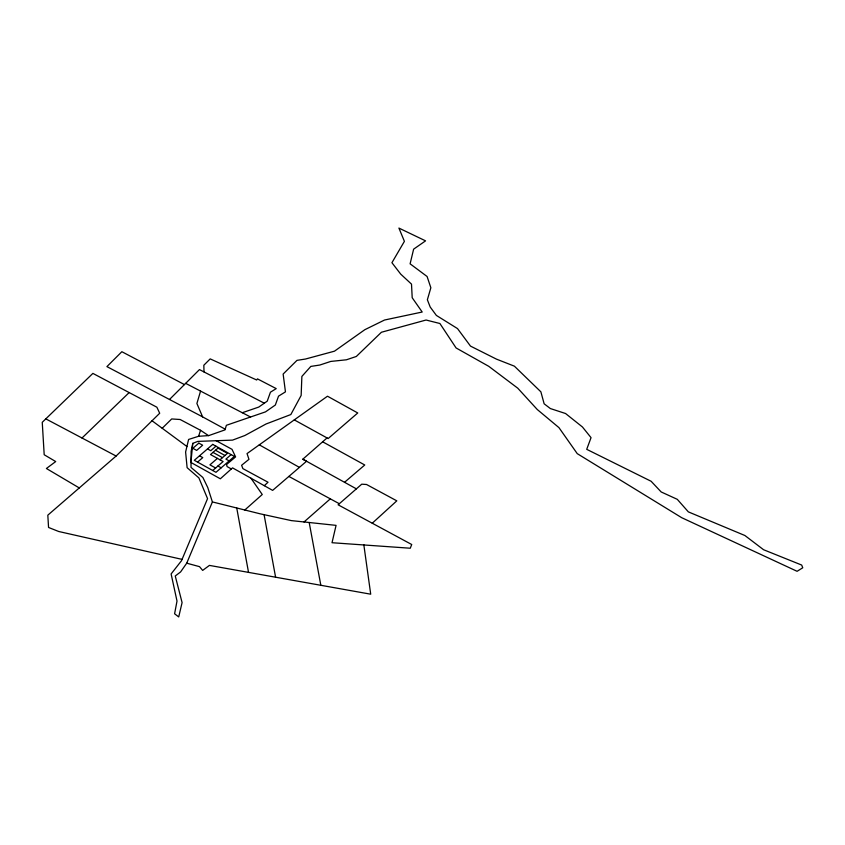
<?xml version="1.0" encoding="UTF-8"?>
<svg xmlns="http://www.w3.org/2000/svg" width="845" height="845" viewBox="0 0 845 845"><rect width="100%" height="100%" fill="white"/><g stroke="black" fill="none" stroke-linecap="round" stroke-linejoin="round"><path stroke-width="1.27" d="M192.787 443.35L191.128 451.378L191.012 467.401L202.895 477.509L207.754 487.533L212.401 501.93L186.724 563.192L180.598 571.938L175.253 576.005L182.087 602.601L178.717 616.924L174.598 613.787L177.006 601.07L171.112 573.945L181.506 560.71L207.553 498.645L198.892 477.9L187.115 467.676L185.604 452.022L188.604 439.442L198.607 436.274L208.747 435.597L225.013 429.883L226.365 425.299L265.499 411.874L275.343 405.019L278.533 396.147L285.452 391.869L283.138 374.05L296.986 360.361L305.489 359.03L334.472 351.182L364.808 329.708L384.528 320.023L422.204 312.027L412.202 297.746L411.504 284.121L400.72 274.129L391.932 262.71L404.406 241.343L398.914 228.076L425.563 240.857L413.627 249.159L410.11 263.83L427.095 276.505L430.855 287.754L427.369 299.764L430.189 307.02L436.369 315.417L457.515 328.589L470.496 346.101L496.437 359.125L514.394 366.17L540.885 391.837L544.138 403.794L550.37 408.558L565.569 413.522L582.437 426.978L591.046 437.647L586.715 449.329L651.136 481.28L661.181 491.959L677.289 499.332L688.358 511.88L744.889 535.508L763.584 549.736L801.694 565.062L802.75 567.777L797.099 571.304L681.725 517.71L577.241 453.638L558.957 427.633L537.272 409.519L517.774 388.193L488.748 366.318L456.078 347.95L439.896 323.498L426.07 320.023L381.422 332.254L356.315 356.474L346.439 359.79L330.775 361.428L319.854 365.029L310.823 366.413L301.876 376.426L301.147 395.449L290.838 414.546L266.059 423.989L244.881 435.502L232.544 440.118L197.825 441.396L192.787 443.35L190.896 462.447L220.344 478.788L232.544 467.876L272.639 490.375L306.545 461.254L302.827 459.194L327.047 437.932M200.571 391.087L196.896 403.487L202.61 416.881L225.224 429.186M198.607 436.274L200.529 430.285L180.122 419.5L171.704 418.951L162.198 428.267M169.496 399.484L199.473 369.582L264.305 403.202L267.231 401.164L270.453 392.196L276.23 388.615L257.44 378.866L256.669 379.996L210.194 358.893L203.825 365.241L204.015 371.948M182.066 559.379L58.706 531.494L48.556 527.46L47.816 515.175L116.114 456.036L159.694 413.247L156.874 407.216L92.887 373.395L42.25 422.31L44.194 454.747L55.707 461.56L46.401 468.5L79.272 487.935M82.007 438.006L129.169 392.566M372.254 523.224L396.801 500.842L366.54 484.491L361.745 484.185L338.095 504.792L411.726 544.518L410.258 548.225L332.022 542.722L336.067 525.368L291.303 520.604L260.049 513.792L212.401 501.93M264.295 485.685L268.023 482.241L242.874 468.616L241.617 465.268L248.969 459.331L247.036 453.585L327.49 396.21L357.752 412.973L328.156 438.544L294.292 419.891M244.807 510L262.256 494.515L250.944 478.196M304.031 521.957L330.31 498.846M197.561 462.099L202.768 457.599L199.526 455.804M215.961 446.192L210.754 450.702L207.511 448.896M217.418 458.381L209.94 464.856L215.623 468.003M219.985 459.807L227.474 453.342L217.999 448.082L210.511 454.547L223.112 461.539L212.729 470.517M231.129 454.61L225.911 459.11L229.164 460.916M302.827 459.194L344.538 482.294L364.755 464.993L322.632 441.798M264.305 403.202L258.739 407.079L242.293 412.719M186.724 563.192L199.515 566.646L202.663 570.407L209.423 565.4L370.712 594.193L363.825 544.729M185.657 383.355L250.553 417.007M184.442 384.581L121.86 351.71L106.914 366.614L202.61 416.881M45.788 418.866L116.114 456.036M288.874 476.432L339.267 503.694M216.183 440.72L232.005 449.329L235.597 456.902L226.555 464.507L227.083 466.577L231.329 468.964M344.538 482.294L356.368 488.843M215.507 450.237L224.981 455.497M213.003 452.392L222.488 457.652M217.936 466.007L221.179 467.813M259.299 444.84L299.405 467.38M200.529 430.285L208.525 435.619M152.037 420.768L186.914 446.509M309.196 522.506L320.825 585.279M264.084 514.668L275.597 577.209M236.737 507.982L248.536 572.382M198.85 443.118L192.861 448.294L196.653 450.396L202.631 445.22L198.85 443.118M212.718 444.396L194.318 460.303L215.971 472.313L234.371 456.406L212.718 444.396"/></g></svg>
